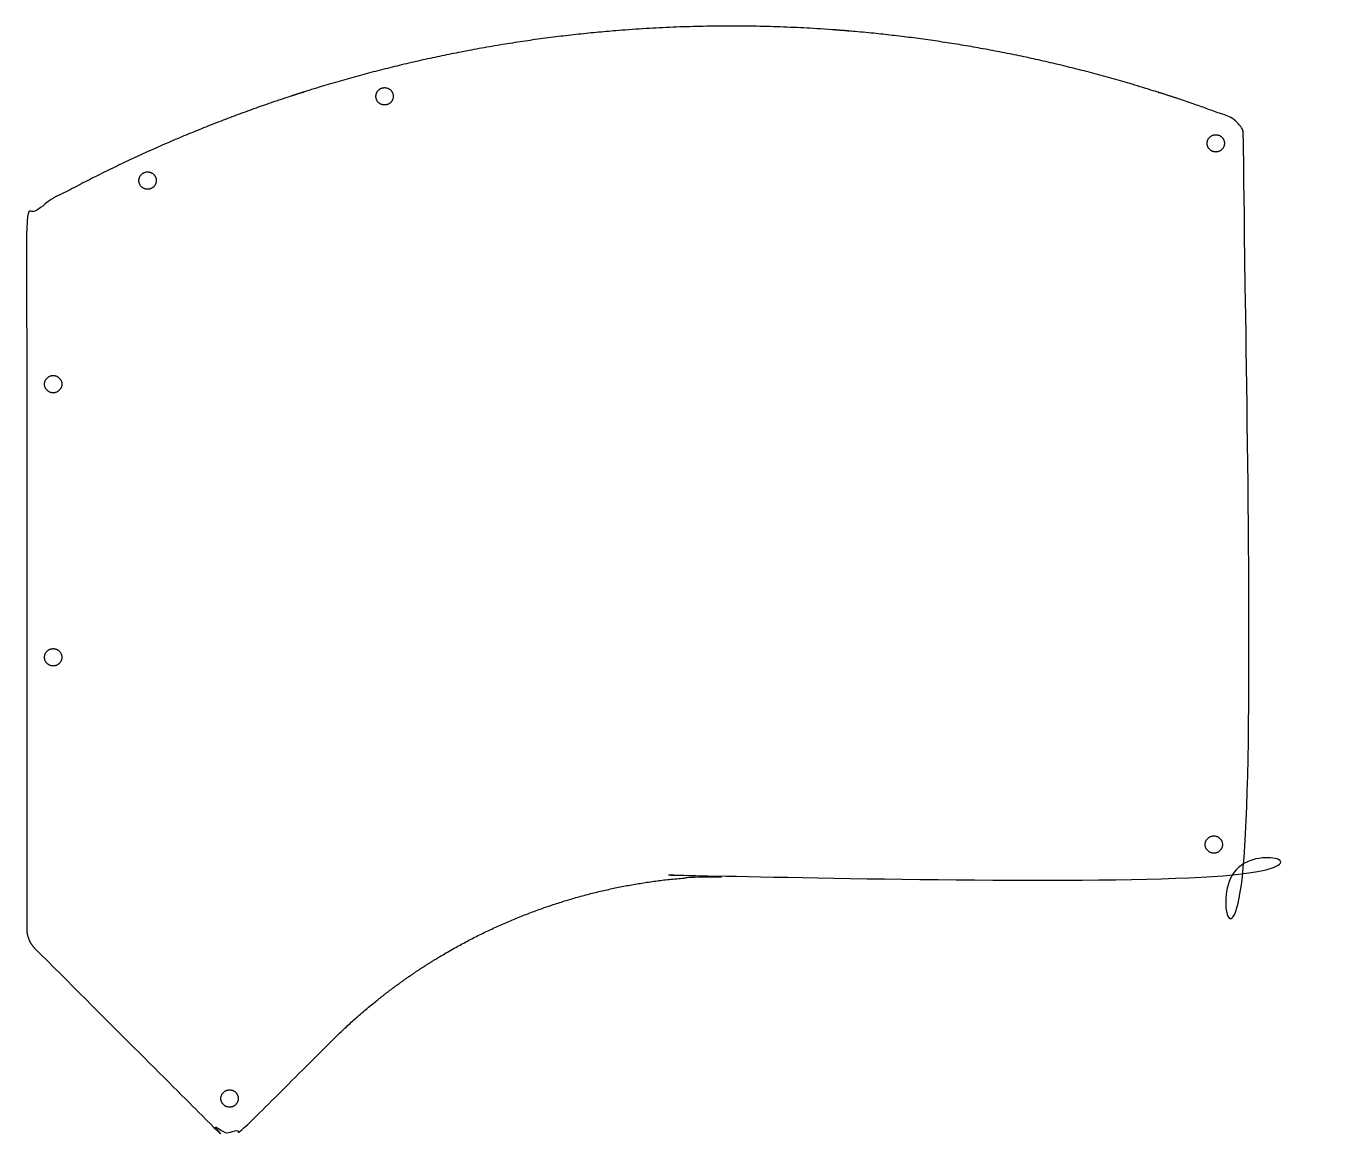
# Model space of a CAD drawing. Header units: millimetres. Extents: x -81 to 69, y 34 to 163.
import ezdxf

# ---------------------------------------------------------------- set-up
doc = ezdxf.new("R2010")
doc.units = ezdxf.units.MM
doc.header["$MEASUREMENT"] = 0
doc.layers.add('0.1mm kerf$Base', color=18, linetype='Continuous', true_color=0x000000)

msp = doc.modelspace()

# ---------------------------------------------------------------- linework, layer by layer
at = {"layer": '0.1mm kerf$Base'}
for points, weights, knots in [([(-80.39, 56.94), (-81.14, 57.7), (-81.26, 58.77), (-81.28, 58.94), (-81.28, 59.1), (-81.28, 62.2), (-81.28, 65.3), (-81.28, 102.64), (-81.28, 139.97), (-81.28, 141.76), (-79.72, 142.64), (-62.22, 152.41), (-42.88, 157.67), (-21.82, 163.4), (0, 163.4), (29.68, 163.4), (57.46, 152.96), (59.44, 152.22), (59.44, 150.11), (59.44, 109.2), (59.44, 68.3), (59.44, 65.25), (56.39, 65.25), (28.19, 65.25), (0, 65.25), (-27.03, 65.25), (-46.14, 46.14), (-50.92, 41.36), (-55.7, 36.58), (-57.86, 34.42), (-60.02, 36.58), (-70.2, 46.76), (-80.39, 56.94)], [1, 0.9433018125, 1, 0.99852375052, 0.974907251519, 0.974907251519, 0.974907251519, 0.974907251519, 1, 0.862514744999, 0.976341348201, 0.993249084393, 1.02565667179, 1.0634256373, 1.12224713338, 1.0437254126, 1, 0.822086563222, 1, 1, 1, 0.707106781187, 1, 1, 0.974907180747, 0.900696908855, 0.974907251519, 0.974907251519, 1, 0.707106781187, 0.974907251519, 0.974907251519, 0.974907251519], [-60.324405, -60.324405, -60.324405, -58.294272, -58.294272, -57.96821, -57.96821, -57.13521, -57.13521, -56.373632, -56.373632, -53.190164, -53.190164, -13.790831, -13.790831, 32.126569, 32.126569, 93.422413, 93.422413, 97.056794, 97.056794, 97.89115, 97.89115, 102.603539, 102.603539, 103.155006, 103.155006, 154.441492, 154.441492, 154.85072, 154.85072, 159.563109, 159.563109, 160.434739, 160.434739, 160.434739]), ([(-38.96, 155.29), (-38.96, 156.29), (-39.96, 156.29), (-40.96, 156.29), (-40.96, 155.29), (-40.96, 154.29), (-39.96, 154.29), (-38.96, 154.29), (-38.96, 155.29)], [1, 0.707106781187, 1, 0.707106781187, 1, 0.707106781187, 1, 0.707106781187, 1], [0, 0, 0, 1.649336, 1.649336, 3.298672, 3.298672, 4.948008, 4.948008, 6.597345, 6.597345, 6.597345]), ([(57.03, 149.86), (57.03, 150.86), (56.03, 150.86), (55.03, 150.86), (55.03, 149.86), (55.03, 148.86), (56.03, 148.86), (57.03, 148.86), (57.03, 149.86)], [1, 0.707106781187, 1, 0.707106781187, 1, 0.707106781187, 1, 0.707106781187, 1], [0, 0, 0, 1.649336, 1.649336, 3.298672, 3.298672, 4.948008, 4.948008, 6.597345, 6.597345, 6.597345]), ([(-66.33, 145.56), (-66.33, 146.56), (-67.33, 146.56), (-68.33, 146.56), (-68.33, 145.56), (-68.33, 144.56), (-67.33, 144.56), (-66.33, 144.56), (-66.33, 145.56)], [1, 0.707106781187, 1, 0.707106781187, 1, 0.707106781187, 1, 0.707106781187, 1], [0, 0, 0, 1.649336, 1.649336, 3.298672, 3.298672, 4.948008, 4.948008, 6.597345, 6.597345, 6.597345]), ([(-77.23, 122.05), (-77.23, 123.05), (-78.23, 123.05), (-79.23, 123.05), (-79.23, 122.05), (-79.23, 121.05), (-78.23, 121.05), (-77.23, 121.05), (-77.23, 122.05)], [1, 0.707106781187, 1, 0.707106781187, 1, 0.707106781187, 1, 0.707106781187, 1], [0, 0, 0, 1.649336, 1.649336, 3.298672, 3.298672, 4.948008, 4.948008, 6.597345, 6.597345, 6.597345]), ([(-77.23, 90.51), (-77.23, 91.51), (-78.23, 91.51), (-79.23, 91.51), (-79.23, 90.51), (-79.23, 89.51), (-78.23, 89.51), (-77.23, 89.51), (-77.23, 90.51)], [1, 0.707106781187, 1, 0.707106781187, 1, 0.707106781187, 1, 0.707106781187, 1], [0, 0, 0, 1.649336, 1.649336, 3.298672, 3.298672, 4.948008, 4.948008, 6.597345, 6.597345, 6.597345]), ([(56.8, 68.89), (56.8, 69.89), (55.8, 69.89), (54.8, 69.89), (54.8, 68.89), (54.8, 67.89), (55.8, 67.89), (56.8, 67.89), (56.8, 68.89)], [1, 0.707106781187, 1, 0.707106781187, 1, 0.707106781187, 1, 0.707106781187, 1], [0, 0, 0, 1.649336, 1.649336, 3.298672, 3.298672, 4.948008, 4.948008, 6.597345, 6.597345, 6.597345]), ([(-56.86, 39.56), (-56.86, 40.56), (-57.86, 40.56), (-58.86, 40.56), (-58.86, 39.56), (-58.86, 38.56), (-57.86, 38.56), (-56.86, 38.56), (-56.86, 39.56)], [1, 0.707106781187, 1, 0.707106781187, 1, 0.707106781187, 1, 0.707106781187, 1], [0, 0, 0, 1.649336, 1.649336, 3.298672, 3.298672, 4.948008, 4.948008, 6.597345, 6.597345, 6.597345])]:
    msp.add_rational_spline(points, weights, degree=2, knots=knots, dxfattribs=at)

doc.saveas('drawing.dxf')
